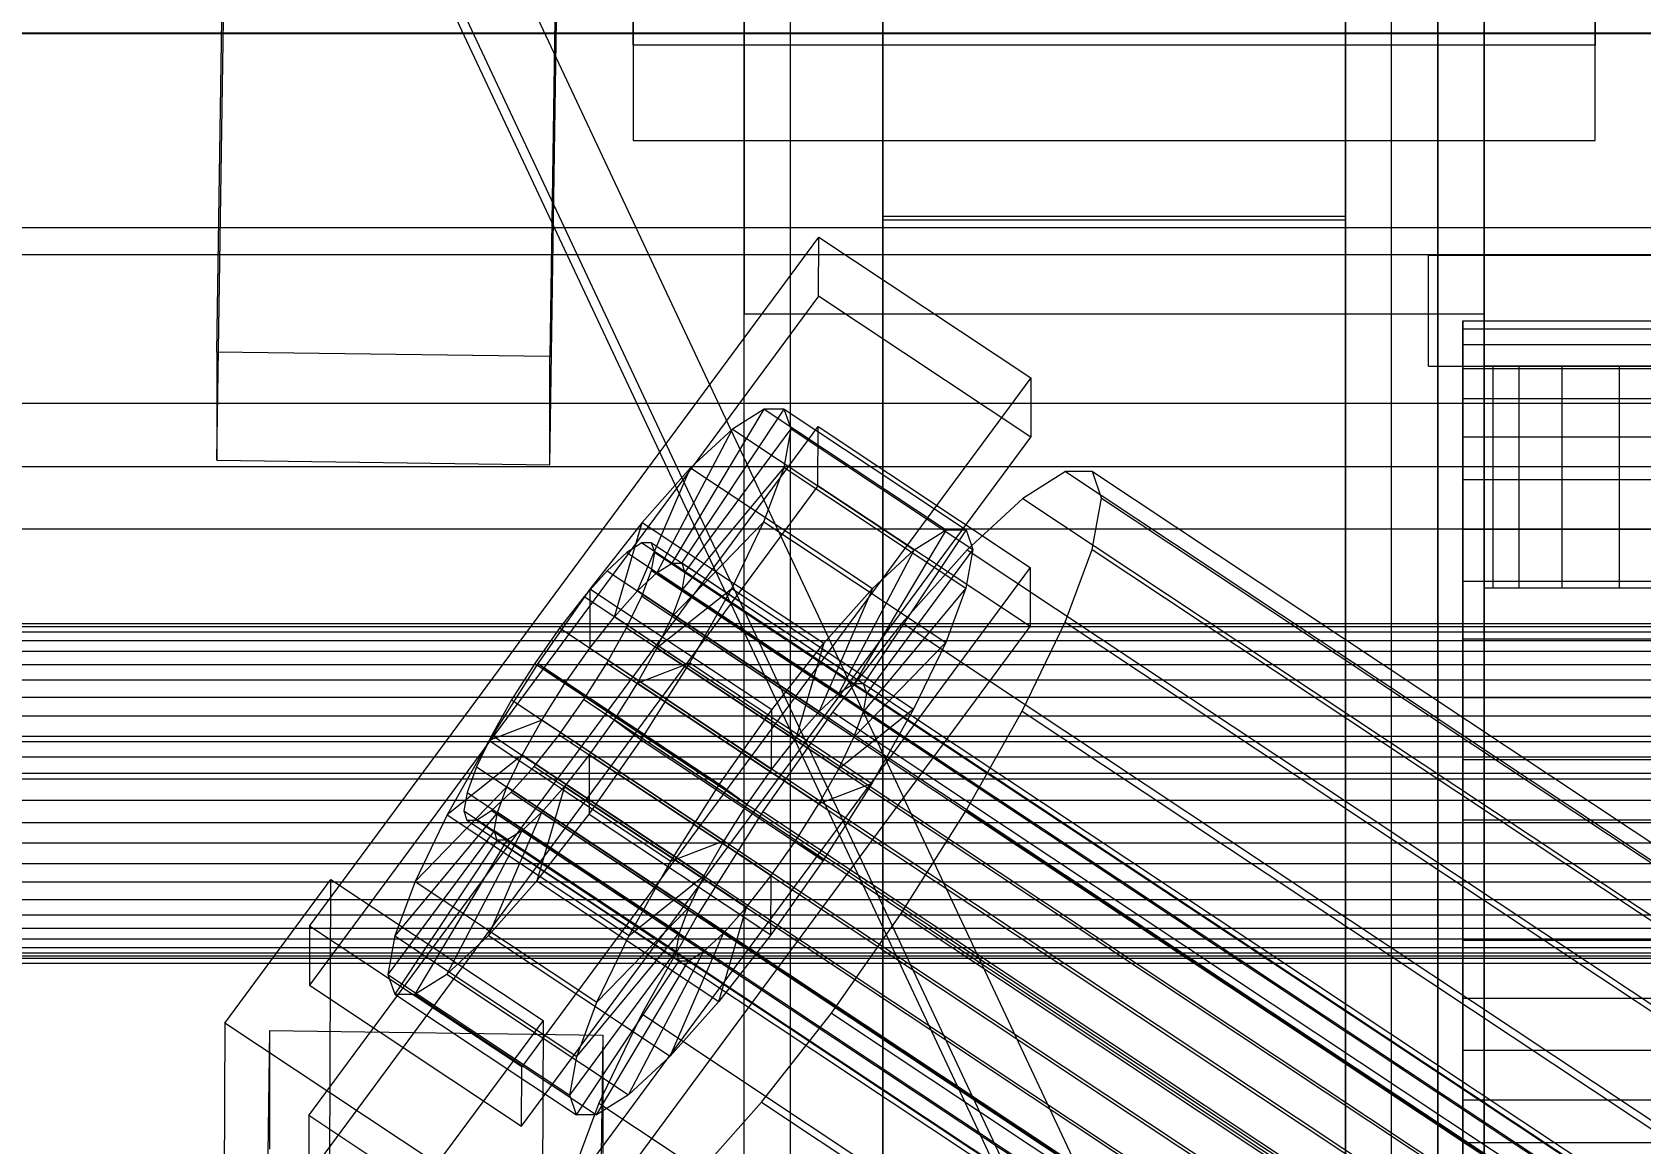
# Model space of a CAD drawing. Header units: millimetres. Extents: x -1970 to 34302, y -65268 to 6837.
# Drawn here: x -388.5 to -301.5, y -34960 to -34899.9 of the extents above; entities that cross this region are included whole.
import ezdxf

# ---------------------------------------------------------------- set-up
doc = ezdxf.new("R2010")
doc.units = ezdxf.units.MM
for name, color, linetype, lineweight in [('COTAS_O', 1, 'Continuous', 0), ('COTAS_P', 1, 'Continuous', 0), ('frontal_briquetadora', 7, 'Continuous', 0), ('frontal_C01', 7, 'Continuous', 0), ('frontal_C02', 7, 'Continuous', 0), ('frontal_C05', 7, 'Continuous', 0), ('frontal_C07', 7, 'Continuous', 0), ('frontal_mezcladora', 7, 'Continuous', 0), ('frontal_tolva-C01', 7, 'Continuous', 0), ('frontal_tolva_provisional', 7, 'Continuous', 0)]:
    doc.layers.add(name, color=color, linetype=linetype, lineweight=lineweight)
doc.dimstyles.new('R19_100', dxfattribs={"dimtxt": 250, "dimasz": 150, "dimexe": 150, "dimexo": 80, "dimgap": 100, "dimtad": 1, "dimtih": 1, "dimtoh": 1, "dimdsep": 46, "dimcen": 0.09, "dimadec": 0, "dimazin": 0, "dimtfac": 1, "dimtdec": 4, "dimtofl": 0, "dimtmove": 0, "dimatfit": 3, "dimfxl": 1, "dimtolj": 1, "dimtzin": 0, "dimarcsym": 0})

# ---------------------------------------------------------------- blocks, each defined once
blk = doc.blocks.new('*D38')
at = {"layer": 'COTAS_O', "color": 0, "lineweight": -2, "transparency": 16777216}
for p, q in [((-570, -33700), (200, -33700)), ((50, -34750), (50, -33850)), ((-570, -34900), (200, -34900))]:
    blk.add_line(p, q, dxfattribs=at)
at = {"layer": 'COTAS_O', "color": 0, "transparency": 16777216}
for points in [[(25, -33850), (75, -33850), (50, -33700)], [(25, -34750), (75, -34750), (50, -34900)]]:
    blk.add_solid(points, dxfattribs=at)
at = {"layer": 'Defpoints', "color": 0, "transparency": 16777216}
for p in [(-650, -33700), (50, -33700), (-650, -34900)]:
    blk.add_point(p, dxfattribs=at)
blk = doc.blocks.new('*D39')
at = {"layer": 'COTAS_O', "color": 0, "lineweight": -2, "transparency": 16777216}
for p, q in [((-650, -34820), (-650, -34050)), ((650, -34820), (650, -34050)), ((-500, -34200), (500, -34200))]:
    blk.add_line(p, q, dxfattribs=at)
at = {"layer": 'COTAS_O', "color": 0, "transparency": 16777216}
for points in [[(-500, -34175), (-500, -34225), (-650, -34200)], [(500, -34175), (500, -34225), (650, -34200)]]:
    blk.add_solid(points, dxfattribs=at)
at = {"layer": 'Defpoints', "color": 0, "transparency": 16777216}
for p in [(650, -34200), (-650, -34900), (650, -34900)]:
    blk.add_point(p, dxfattribs=at)
blk = doc.blocks.new('*D42')
at = {"layer": 'COTAS_P', "color": 0, "lineweight": -2, "transparency": 16777216}
for p, q in [((-724, -34900), (46, -34900)), ((-104, -35850), (-104, -35050)), ((-724, -36000), (46, -36000))]:
    blk.add_line(p, q, dxfattribs=at)
at = {"layer": 'COTAS_P', "color": 0, "transparency": 16777216}
for points in [[(-129, -35050), (-79, -35050), (-104, -34900)], [(-129, -35850), (-79, -35850), (-104, -36000)]]:
    blk.add_solid(points, dxfattribs=at)
at = {"layer": 'Defpoints', "color": 0, "transparency": 16777216}
for p in [(-804, -34900), (-104, -34900), (-804, -36000)]:
    blk.add_point(p, dxfattribs=at)

msp = doc.modelspace()

# ---------------------------------------------------------------- linework, layer by layer
at = {"layer": 'frontal_briquetadora'}
for p, q in [((-315, -35000), (-315, -34710)), ((-1330, -34940), (340, -34940)), ((-1330, -34950), (340, -34950))]:
    msp.add_line(p, q, dxfattribs=at)
at = {"layer": 'frontal_C01'}
for p, q in [((-373.501, -34948.258), (-345.969, -34911.019)), ((-345.981, -34914.221), (-345.969, -34911.019)), ((-345.969, -34911.019), (-334.501, -34918.631)), ((-345.981, -34914.221), (-373.513, -34951.46)), ((-334.513, -34921.833), (-345.981, -34914.221)), ((-311.15, -34916.825), (-311.15, -34915.54)), ((-311.15, -34915.54), (-311.15, -34915.982)), ((-311.15, -34915.54), (311.15, -34915.54)), ((-311.15, -34915.982), (-311.15, -34918.122)), ((-311.15, -34915.982), (311.15, -34915.982)), ((-311.15, -34919.749), (-311.15, -34916.825)), ((-311.15, -34916.825), (311.15, -34916.825)), ((-311.15, -34918.122), (-311.15, -34921.813)), ((-311.15, -34918.122), (311.15, -34918.122)), ((-334.501, -34918.631), (-362.033, -34955.87)), ((-334.501, -34918.631), (-334.513, -34921.833)), ((-311.15, -34924.115), (-311.15, -34919.749)), ((-311.15, -34919.749), (311.15, -34919.749)), ((-353.892, -34928.643), (-348.918, -34920.323)), ((-353.378, -34928.64), (-347.835, -34920.318)), ((-348.918, -34920.323), (-350.645, -34921.406)), ((-347.835, -34920.318), (-348.918, -34920.323)), ((-348.918, -34920.323), (-339.088, -34926.847)), ((-347.835, -34920.318), (-338.005, -34926.842)), ((-347.47, -34921.39), (-347.835, -34920.318)), ((-373.539, -34958.504), (-346.008, -34921.265)), ((-362.045, -34959.072), (-334.513, -34921.833)), ((-354.71, -34929.156), (-350.645, -34921.406)), ((-353.205, -34929.148), (-347.47, -34921.39)), ((-350.645, -34921.406), (-352.899, -34923.492)), ((-350.645, -34921.406), (-340.816, -34927.93)), ((-347.847, -34923.467), (-347.47, -34921.39)), ((-347.47, -34921.39), (-337.64, -34927.914)), ((-346.02, -34924.467), (-346.008, -34921.265)), ((-346.008, -34921.265), (-334.539, -34928.877)), ((-311.15, -34921.813), (-311.15, -34926.804)), ((-311.15, -34921.813), (311.15, -34921.813)), ((-355.777, -34930.144), (-352.899, -34923.492)), ((-352.899, -34923.492), (-355.525, -34926.439)), ((-353.384, -34930.132), (-347.847, -34923.467)), ((-352.899, -34923.492), (-343.069, -34930.016)), ((-348.941, -34926.406), (-347.847, -34923.467)), ((-347.847, -34923.467), (-338.017, -34929.991)), ((-346.02, -34924.467), (-373.551, -34961.706)), ((-334.551, -34932.078), (-346.02, -34924.467)), ((-332.629, -34923.698), (-334.938, -34925.145)), ((-331.181, -34923.69), (-332.629, -34923.698)), ((-332.629, -34923.698), (-148.32, -35046.029)), ((-330.692, -34925.124), (-331.181, -34923.69)), ((-331.181, -34923.69), (-146.872, -35046.022)), ((-311.15, -34929.623), (-311.15, -34924.115)), ((-311.15, -34924.115), (311.15, -34924.115)), ((-334.938, -34925.145), (-337.95, -34927.934)), ((-334.938, -34925.145), (-150.629, -35047.476)), ((-331.197, -34927.9), (-330.692, -34925.124)), ((-330.692, -34925.124), (-146.383, -35047.455)), ((-355.525, -34926.439), (-358.345, -34930.047)), ((-357.021, -34931.54), (-355.525, -34926.439)), ((-355.525, -34926.439), (-345.695, -34932.964)), ((-353.902, -34931.524), (-348.941, -34926.406)), ((-350.678, -34930.009), (-348.941, -34926.406)), ((-348.941, -34926.406), (-339.111, -34932.931)), ((-339.088, -34926.847), (-344.062, -34935.167)), ((-338.005, -34926.842), (-343.549, -34935.165)), ((-340.816, -34927.93), (-339.088, -34926.847)), ((-339.088, -34926.847), (-338.005, -34926.842)), ((-338.005, -34926.842), (-337.64, -34927.914)), ((-311.15, -34926.804), (-311.15, -34932.755)), ((-311.15, -34926.804), (311.15, -34926.804)), ((-355.53, -34927.555), (-356.348, -34928.068)), ((-355.017, -34927.553), (-355.53, -34927.555)), ((-355.53, -34927.555), (-141.731, -35069.46)), ((-354.844, -34928.061), (-355.017, -34927.553)), ((-355.017, -34927.553), (-141.218, -35069.457)), ((-340.816, -34927.93), (-344.88, -34935.68)), ((-337.64, -34927.914), (-343.376, -34935.672)), ((-343.069, -34930.016), (-340.816, -34927.93)), ((-337.95, -34927.934), (-341.461, -34931.874)), ((-337.64, -34927.914), (-338.017, -34929.991)), ((-337.95, -34927.934), (-153.641, -35050.265)), ((-332.659, -34931.83), (-331.197, -34927.9)), ((-331.197, -34927.9), (-146.887, -35050.232)), ((-356.348, -34928.068), (-357.415, -34929.056)), ((-356.348, -34928.068), (-142.549, -35069.973)), ((-355.022, -34929.044), (-354.844, -34928.061)), ((-354.844, -34928.061), (-141.045, -35069.965)), ((-354.71, -34929.156), (-353.892, -34928.643)), ((-353.892, -34928.643), (-353.378, -34928.64)), ((-344.062, -34935.167), (-353.892, -34928.643)), ((-343.549, -34935.165), (-353.378, -34928.64)), ((-353.378, -34928.64), (-353.205, -34929.148)), ((-334.539, -34928.877), (-362.071, -34966.116)), ((-357.415, -34929.056), (-358.659, -34930.452)), ((-357.415, -34929.056), (-143.617, -35070.961)), ((-355.777, -34930.144), (-354.71, -34929.156)), ((-355.541, -34930.437), (-355.022, -34929.044)), ((-355.022, -34929.044), (-141.224, -35070.949)), ((-344.88, -34935.68), (-354.71, -34929.156)), ((-353.205, -34929.148), (-353.384, -34930.132)), ((-343.376, -34935.672), (-353.205, -34929.148)), ((-334.539, -34928.877), (-334.551, -34932.078)), ((-311.15, -34935.899), (-311.15, -34929.623)), ((-311.15, -34929.623), (311.15, -34929.623)), ((-358.345, -34930.047), (-361.166, -34934.069)), ((-358.659, -34930.452), (-359.995, -34932.161)), ((-358.659, -34930.452), (-144.861, -35072.357)), ((-358.345, -34930.047), (-358.357, -34933.249)), ((-348.515, -34936.571), (-358.345, -34930.047)), ((-357.021, -34931.54), (-355.777, -34930.144)), ((-356.363, -34932.143), (-355.541, -34930.437)), ((-345.947, -34936.668), (-355.777, -34930.144)), ((-355.541, -34930.437), (-141.742, -35072.341)), ((-354.725, -34933.231), (-350.678, -34930.009)), ((-353.384, -34930.132), (-353.902, -34931.524)), ((-343.554, -34936.656), (-353.384, -34930.132)), ((-352.938, -34934.028), (-350.678, -34930.009)), ((-350.678, -34930.009), (-340.848, -34936.533)), ((-343.069, -34930.016), (-345.947, -34936.668)), ((-345.695, -34932.964), (-343.069, -34930.016)), ((-338.017, -34929.991), (-343.554, -34936.656)), ((-338.017, -34929.991), (-339.111, -34932.931)), ((-440, -34931.906), (440, -34931.906)), ((-440, -34932.063), (440, -34932.063)), ((-362.083, -34969.317), (-334.551, -34932.078)), ((-359.995, -34932.161), (-361.332, -34934.067)), ((-146.196, -35074.066), (-359.995, -34932.161)), ((-358.357, -34933.249), (-357.021, -34931.54)), ((-357.434, -34934.047), (-356.363, -34932.143)), ((-347.191, -34938.064), (-357.021, -34931.54)), ((-356.363, -34932.143), (-142.565, -35074.048)), ((-353.902, -34931.524), (-354.725, -34933.231)), ((-344.073, -34938.049), (-353.902, -34931.524)), ((-341.461, -34931.874), (-345.231, -34936.697)), ((-341.461, -34931.874), (-157.152, -35054.205)), ((-334.981, -34936.646), (-332.659, -34931.83)), ((-332.659, -34931.83), (-148.35, -35054.162)), ((-440, -34932.361), (440, -34932.361)), ((-440, -34932.821), (440, -34932.821)), ((-348.515, -34936.571), (-345.695, -34932.964)), ((-345.695, -34932.964), (-347.191, -34938.064)), ((-339.111, -34932.931), (-344.073, -34938.049)), ((-339.111, -34932.931), (-340.848, -34936.533)), ((-311.15, -34932.755), (-311.15, -34939.26)), ((311.15, -34932.755), (-311.15, -34932.755)), ((-440, -34933.398), (440, -34933.398)), ((-359.693, -34935.154), (-358.357, -34933.249)), ((-358.68, -34936.019), (-357.434, -34934.047)), ((-358.357, -34933.249), (-348.527, -34939.773)), ((-357.434, -34934.047), (-143.635, -35075.952)), ((-354.725, -34933.231), (-355.796, -34935.135)), ((-355.796, -34935.135), (-352.938, -34934.028)), ((-355.569, -34938.191), (-352.938, -34934.028)), ((-344.895, -34939.755), (-354.725, -34933.231)), ((-352.938, -34934.028), (-343.108, -34940.553)), ((-440, -34934.129), (440, -34934.129)), ((-361.166, -34934.069), (-363.797, -34938.232)), ((-361.332, -34934.067), (-362.578, -34936.039)), ((-361.332, -34934.067), (-147.533, -35075.971)), ((-359.693, -34935.154), (-361.166, -34934.069)), ((-361.166, -34934.069), (-351.336, -34940.594)), ((-440, -34934.944), (440, -34934.944)), ((-360.939, -34937.126), (-359.693, -34935.154)), ((-349.863, -34941.678), (-359.693, -34935.154)), ((-355.796, -34935.135), (-357.042, -34937.107)), ((-345.966, -34941.659), (-355.796, -34935.135)), ((-344.88, -34935.68), (-345.947, -34936.668)), ((-344.062, -34935.167), (-344.88, -34935.68)), ((-343.549, -34935.165), (-344.062, -34935.167)), ((-343.554, -34936.656), (-343.376, -34935.672)), ((-343.376, -34935.672), (-343.549, -34935.165)), ((-440, -34935.897), (440, -34935.897)), ((-362.578, -34936.039), (-363.648, -34937.943)), ((-362.578, -34936.039), (-148.779, -35077.943)), ((-360.017, -34937.925), (-358.68, -34936.019)), ((-358.68, -34936.019), (-144.881, -35077.924)), ((-351.336, -34940.594), (-348.515, -34936.571)), ((-348.527, -34939.773), (-348.515, -34936.571)), ((-340.848, -34936.533), (-344.895, -34939.755)), ((-344.073, -34938.049), (-343.554, -34936.656)), ((-340.848, -34936.533), (-343.108, -34940.553)), ((-338.003, -34942.02), (-334.981, -34936.646)), ((-334.981, -34936.646), (-150.672, -35058.977)), ((-311.15, -34942.515), (-311.15, -34935.899)), ((-311.15, -34935.899), (311.15, -34935.899)), ((-440, -34936.896), (440, -34936.896)), ((-360.939, -34937.126), (-363.797, -34938.232)), ((-362.01, -34939.03), (-360.939, -34937.126)), ((-351.109, -34943.65), (-360.939, -34937.126)), ((-357.042, -34937.107), (-358.378, -34939.012)), ((-357.042, -34937.107), (-355.569, -34938.191)), ((-347.212, -34943.631), (-357.042, -34937.107)), ((-345.231, -34936.697), (-349.002, -34942.074)), ((-345.947, -34936.668), (-347.191, -34938.064)), ((-160.922, -35059.028), (-345.231, -34936.697)), ((440, -34938.006), (-440, -34938.006)), ((-363.797, -34938.232), (-366.057, -34942.252)), ((-363.648, -34937.943), (-364.471, -34939.649)), ((-363.797, -34938.232), (-353.967, -34944.757)), ((-363.648, -34937.943), (-149.85, -35079.847)), ((-361.352, -34939.634), (-360.017, -34937.925)), ((-360.017, -34937.925), (-146.218, -35079.829)), ((-358.39, -34942.214), (-355.569, -34938.191)), ((-355.569, -34938.191), (-345.739, -34944.716)), ((-347.191, -34938.064), (-348.527, -34939.773)), ((-344.895, -34939.755), (-344.073, -34938.049)), ((-440, -34939.12), (440, -34939.12)), ((-362.01, -34939.03), (-366.057, -34942.252)), ((-362.833, -34940.736), (-362.01, -34939.03)), ((-352.18, -34945.554), (-362.01, -34939.03)), ((-358.378, -34939.012), (-359.714, -34940.721)), ((-358.378, -34939.012), (-358.39, -34942.214)), ((-348.548, -34945.536), (-358.378, -34939.012)), ((-311.15, -34939.26), (-311.15, -34945.876)), ((-311.15, -34939.26), (311.15, -34939.26)), ((-364.471, -34939.649), (-364.989, -34941.042)), ((-364.471, -34939.649), (-150.672, -35081.553)), ((-362.596, -34941.03), (-361.352, -34939.634)), ((-361.352, -34939.634), (-147.554, -35081.538)), ((-348.527, -34939.773), (-349.863, -34941.678)), ((-345.966, -34941.659), (-344.895, -34939.755)), ((-440, -34940.311), (440, -34940.311)), ((-362.833, -34940.736), (-367.794, -34945.854)), ((-363.351, -34942.129), (-362.833, -34940.736)), ((-353.003, -34947.261), (-362.833, -34940.736)), ((-359.714, -34940.721), (-361.21, -34945.821)), ((-359.714, -34940.721), (-360.958, -34942.117)), ((-349.884, -34947.245), (-359.714, -34940.721)), ((-353.967, -34944.757), (-351.336, -34940.594)), ((-351.336, -34940.594), (-349.863, -34941.678)), ((-343.108, -34940.553), (-345.966, -34941.659)), ((-343.108, -34940.553), (-345.739, -34944.716)), ((-440, -34941.464), (440, -34941.464)), ((-364.989, -34941.042), (-365.168, -34942.025)), ((-364.989, -34941.042), (-151.191, -35082.946)), ((-363.664, -34942.018), (-362.596, -34941.03)), ((-362.596, -34941.03), (-148.798, -35082.934)), ((-349.863, -34941.678), (-351.109, -34943.65)), ((-347.212, -34943.631), (-345.966, -34941.659)), ((-440, -34942.655), (440, -34942.655)), ((-363.351, -34942.129), (-368.888, -34948.794)), ((-366.057, -34942.252), (-367.794, -34945.854)), ((-366.057, -34942.252), (-356.228, -34948.776)), ((-365.168, -34942.025), (-364.995, -34942.533)), ((-365.168, -34942.025), (-151.369, -35083.93)), ((-364.995, -34942.533), (-364.482, -34942.531)), ((-364.995, -34942.533), (-151.196, -35084.438)), ((-364.482, -34942.531), (-363.664, -34942.018)), ((-364.482, -34942.531), (-150.683, -35084.435)), ((-360.958, -34942.117), (-363.836, -34948.769)), ((-363.664, -34942.018), (-149.865, -35083.922)), ((-363.53, -34943.113), (-363.351, -34942.129)), ((-353.521, -34948.653), (-363.351, -34942.129)), ((-360.958, -34942.117), (-362.025, -34943.105)), ((-361.21, -34945.821), (-358.39, -34942.214)), ((-351.128, -34948.641), (-360.958, -34942.117)), ((-358.39, -34942.214), (-348.56, -34948.738)), ((-349.002, -34942.074), (-352.519, -34947.639)), ((-349.002, -34942.074), (-164.693, -35064.406)), ((-341.52, -34947.585), (-338.003, -34942.02)), ((-338.003, -34942.02), (-153.694, -35064.351)), ((-311.15, -34949.02), (-311.15, -34942.515)), ((-311.15, -34942.515), (311.15, -34942.515)), ((-363.53, -34943.113), (-369.265, -34950.871)), ((-362.025, -34943.105), (-366.09, -34950.855)), ((-363.357, -34943.621), (-363.53, -34943.113)), ((-353.7, -34949.637), (-363.53, -34943.113)), ((-362.025, -34943.105), (-362.843, -34943.618)), ((-352.196, -34949.63), (-362.025, -34943.105)), ((-440, -34943.769), (440, -34943.769)), ((-363.357, -34943.621), (-368.9, -34951.943)), ((-362.843, -34943.618), (-367.817, -34951.938)), ((-362.843, -34943.618), (-363.357, -34943.621)), ((-353.527, -34950.145), (-363.357, -34943.621)), ((-353.014, -34950.142), (-362.843, -34943.618)), ((-353.967, -34944.757), (-351.109, -34943.65)), ((-351.109, -34943.65), (-352.18, -34945.554)), ((-348.548, -34945.536), (-347.212, -34943.631)), ((-345.739, -34944.716), (-347.212, -34943.631)), ((-440, -34944.879), (440, -34944.879)), ((-356.228, -34948.776), (-353.967, -34944.757)), ((-345.739, -34944.716), (-348.56, -34948.738)), ((-440, -34945.878), (440, -34945.878)), ((-378.086, -34953.504), (-372.35, -34945.746)), ((-372.408, -34961.115), (-372.35, -34945.746)), ((-372.35, -34945.746), (-360.882, -34953.358)), ((-367.794, -34945.854), (-368.888, -34948.794)), ((-367.794, -34945.854), (-357.964, -34952.379)), ((-363.836, -34948.769), (-361.21, -34945.821)), ((-361.21, -34945.821), (-351.38, -34952.346)), ((-356.228, -34948.776), (-352.18, -34945.554)), ((-352.18, -34945.554), (-353.003, -34947.261)), ((-349.884, -34947.245), (-348.548, -34945.536)), ((-348.56, -34948.738), (-348.548, -34945.536)), ((-311.15, -34945.876), (-311.15, -34952.152)), ((-311.15, -34945.876), (311.15, -34945.876)), ((-440, -34946.831), (440, -34946.831)), ((-440, -34947.646), (440, -34947.646)), ((-357.964, -34952.379), (-353.003, -34947.261)), ((-352.519, -34947.639), (-355.541, -34953.013)), ((-353.003, -34947.261), (-353.521, -34948.653)), ((-352.519, -34947.639), (-168.21, -35069.971)), ((-351.38, -34952.346), (-349.884, -34947.245)), ((-351.128, -34948.641), (-349.884, -34947.245)), ((-345.291, -34952.962), (-341.52, -34947.585)), ((-341.52, -34947.585), (-157.211, -35069.916)), ((-440, -34948.377), (440, -34948.377)), ((-373.501, -34948.258), (-373.513, -34951.46)), ((-362.033, -34955.87), (-373.501, -34948.258)), ((-368.888, -34948.794), (-369.265, -34950.871)), ((-368.888, -34948.794), (-359.058, -34955.318)), ((-366.09, -34950.855), (-363.836, -34948.769)), ((-363.836, -34948.769), (-354.006, -34955.293)), ((-359.058, -34955.318), (-353.521, -34948.653)), ((-357.964, -34952.379), (-356.228, -34948.776)), ((-354.006, -34955.293), (-351.128, -34948.641)), ((-353.521, -34948.653), (-353.7, -34949.637)), ((-352.196, -34949.63), (-351.128, -34948.641)), ((-348.56, -34948.738), (-351.38, -34952.346)), ((-440, -34948.954), (440, -34948.954)), ((-440, -34949.414), (440, -34949.414)), ((-359.436, -34957.395), (-353.7, -34949.637)), ((-356.26, -34957.379), (-352.196, -34949.63)), ((-353.7, -34949.637), (-353.527, -34950.145)), ((-353.014, -34950.142), (-352.196, -34949.63)), ((-311.15, -34954.971), (-311.15, -34949.02)), ((-311.15, -34949.02), (311.15, -34949.02)), ((-450, -34950.263), (450, -34950.263)), ((-440, -34949.712), (440, -34949.712)), ((-440, -34949.869), (440, -34949.869)), ((-359.07, -34958.467), (-353.527, -34950.145)), ((-357.987, -34958.462), (-353.014, -34950.142)), ((-353.527, -34950.145), (-353.014, -34950.142)), ((-369.265, -34950.871), (-368.9, -34951.943)), ((-369.265, -34950.871), (-359.436, -34957.395)), ((-367.817, -34951.938), (-366.09, -34950.855)), ((-366.09, -34950.855), (-356.26, -34957.379)), ((-373.513, -34951.46), (-362.045, -34959.072)), ((-368.9, -34951.943), (-367.817, -34951.938)), ((-368.9, -34951.943), (-359.07, -34958.467)), ((-367.817, -34951.938), (-357.987, -34958.462)), ((-311.15, -34952.152), (-311.15, -34957.66)), ((-311.15, -34952.152), (311.15, -34952.152)), ((-359.058, -34955.318), (-357.964, -34952.379)), ((-355.541, -34953.013), (-357.863, -34957.829)), ((-355.541, -34953.013), (-171.232, -35075.344)), ((-351.38, -34952.346), (-354.006, -34955.293)), ((-349.061, -34957.785), (-345.291, -34952.962)), ((-345.291, -34952.962), (-160.982, -35075.293)), ((-378.512, -35145.861), (-375.644, -34953.914)), ((-378.086, -34953.504), (-378.143, -34968.873)), ((-366.618, -34961.116), (-378.086, -34953.504)), ((-375.644, -34960.317), (-375.644, -34953.914)), ((-375.644, -34953.914), (-357.646, -34954.155)), ((-360.882, -34953.358), (-366.618, -34961.116)), ((-360.882, -34953.358), (-360.939, -34968.726)), ((-357.646, -34954.155), (-360.514, -35146.103)), ((-357.646, -34954.155), (-357.646, -34960.559)), ((-359.436, -34957.395), (-359.058, -34955.318)), ((-354.006, -34955.293), (-356.26, -34957.379)), ((-311.15, -34959.962), (-311.15, -34954.971)), ((-311.15, -34954.971), (311.15, -34954.971)), ((-362.045, -34959.072), (-362.033, -34955.87)), ((-359.07, -34958.467), (-359.436, -34957.395)), ((-356.26, -34957.379), (-357.987, -34958.462)), ((-357.863, -34957.829), (-359.326, -34961.759)), ((-357.863, -34957.829), (-173.554, -35080.16)), ((-352.572, -34961.725), (-349.061, -34957.785)), ((-349.061, -34957.785), (-164.752, -35080.116)), ((-311.15, -34957.66), (-311.15, -34962.026)), ((-311.15, -34957.66), (311.15, -34957.66)), ((-373.539, -34958.504), (-373.551, -34961.706)), ((-362.071, -34966.116), (-373.539, -34958.504)), ((-357.987, -34958.462), (-359.07, -34958.467)), ((-311.15, -34963.653), (-311.15, -34959.962)), ((-311.15, -34959.962), (311.15, -34959.962))]:
    msp.add_line(p, q, dxfattribs=at)
at = {"layer": 'frontal_C02'}
for p, q in [((-378.512, -34917.232), (-375.644, -34723.465)), ((-357.646, -34723.709), (-360.514, -34917.476)), ((-378.512, -34923.078), (-375.644, -34729.311)), ((-360.514, -34923.322), (-357.646, -34729.554)), ((-425, -34911.965), (425, -34911.965)), ((-360.514, -34917.476), (-378.512, -34917.232)), ((-378.512, -34917.232), (-378.512, -34923.078)), ((-360.514, -34923.322), (-360.514, -34917.476)), ((425, -34923.441), (-425, -34923.441)), ((-378.512, -34923.078), (-360.514, -34923.322)), ((425, -34926.812), (-425, -34926.812)), ((-425, -34938.288), (425, -34938.288))]:
    msp.add_line(p, q, dxfattribs=at)
at = {"layer": 'frontal_C05'}
for p, q in [((-313, -34912), (-257, -34912)), ((-313, -34918), (-313, -34912)), ((-313, -34918), (-257, -34918)), ((-309.52, -34918), (-310, -34918)), ((-310, -34930), (-310, -34918)), ((-308.097, -34918), (-309.52, -34918)), ((-309.52, -34930), (-309.52, -34918)), ((-305.787, -34918), (-308.097, -34918)), ((-308.097, -34930), (-308.097, -34918)), ((-302.678, -34918), (-305.787, -34918)), ((-305.787, -34930), (-305.787, -34918)), ((-298.889, -34918), (-302.678, -34918)), ((-302.678, -34930), (-302.678, -34918)), ((-309.52, -34930), (-310, -34930)), ((-308.097, -34930), (-309.52, -34930)), ((-305.787, -34930), (-308.097, -34930)), ((-302.678, -34930), (-305.787, -34930)), ((-298.889, -34930), (-302.678, -34930))]:
    msp.add_line(p, q, dxfattribs=at)
at = {"layer": 'frontal_C07'}
for p, q in [((-347.5, -34993.161), (-347.5, -34833.68)), ((-312.5, -34833.68), (-312.5, -34993.161)), ((-347.5, -34995.575), (-347.5, -34836.093)), ((-312.5, -34995.575), (-312.5, -34836.093)), ((-350, -34915.167), (-350, -34854.822)), ((-310, -34915.167), (-310, -34854.822)), ((-350, -34875.296), (-350, -34915.167)), ((-350, -34971.848), (-350, -34875.296)), ((-310, -34915.167), (-310, -34875.296)), ((-310, -34875.296), (-310, -34971.848)), ((-342.5, -34910.105), (-342.5, -34880.357)), ((-342.5, -34880.357), (-342.5, -34979.494)), ((-342.5, -34880.571), (-342.5, -34909.892)), ((-342.5, -35136.604), (-342.5, -34880.571)), ((-317.5, -34880.357), (-317.5, -34910.105)), ((-317.5, -34979.494), (-317.5, -34880.357)), ((-317.5, -34909.892), (-317.5, -34880.571)), ((-317.5, -34880.571), (-317.5, -35136.604)), ((-356, -34900.654), (-356, -34892.68)), ((-304, -34892.68), (-304, -34900.654)), ((-347.5, -35053.506), (-347.5, -34894.024)), ((-312.5, -34894.024), (-312.5, -35053.506)), ((-347.5, -35055.92), (-347.5, -34896.438)), ((-312.5, -35055.92), (-312.5, -34896.438)), ((-356, -34897.83), (-356, -34905.804)), ((-304, -34905.804), (-304, -34897.83)), ((-304, -34900.654), (-356, -34900.654)), ((-356, -34900.654), (-356, -34905.804)), ((-304, -34905.804), (-304, -34900.654)), ((-356, -34905.804), (-304, -34905.804)), ((-342.5, -34909.892), (-317.5, -34909.892)), ((-342.5, -35165.925), (-342.5, -34909.892)), ((-317.5, -34910.105), (-342.5, -34910.105)), ((-342.5, -34910.105), (-342.5, -35009.242)), ((-317.5, -35165.925), (-317.5, -34909.892)), ((-317.5, -34910.105), (-317.5, -35009.242)), ((-350, -34915.167), (-310, -34915.167)), ((-350, -35011.718), (-350, -34915.167)), ((-310, -35011.718), (-310, -34915.167))]:
    msp.add_line(p, q, dxfattribs=at)
at = {"layer": 'frontal_mezcladora'}
for p, q in [((-750, -34900), (750, -34900)), ((-600, -34900), (600, -34900)), ((-750, -34910.5), (750, -34910.5))]:
    msp.add_line(p, q, dxfattribs=at)
at = {"layer": 'frontal_tolva-C01'}
for p, q in [((-596.379, -34398.3), (-221.379, -35196.873)), ((-225, -35197.379), (-600, -34398.805)), ((-600, -34400), (-225, -35198.574))]:
    msp.add_line(p, q, dxfattribs=at)
at = {"layer": 'frontal_tolva_provisional'}
for p, q in [((-824, -34900), (-300, -34900)), ((-824, -34900), (824, -34900)), ((-804, -34900), (-300, -34900)), ((-804, -34900), (804, -34900)), ((-824, -34920), (-300, -34920)), ((-824, -34920), (824, -34920))]:
    msp.add_line(p, q, dxfattribs=at)

# ---------------------------------------------------------------- dimensions: what is measured, and where the dimension line sits
at = {"layer": 'COTAS_O'}
for p2, distance, picture, middle in [((-650, -33700), -700, '*D38', (50, -34300)), ((650, -34900), 700, '*D39', (0, -34200))]:
    dim = msp.add_aligned_dim(p1=(-650, -34900), p2=p2, distance=distance, text='<> O', dimstyle='R19_100', dxfattribs=at)
    dim.commit()
    dim.dimension.update_dxf_attribs({"geometry": picture, "text_midpoint": middle})
at = {"layer": 'COTAS_P'}
dim = msp.add_aligned_dim(p1=(-804, -36000), p2=(-804, -34900), distance=-700, text='<> P', dimstyle='R19_100', dxfattribs=at)
dim.commit()
dim.dimension.update_dxf_attribs({"geometry": '*D42', "text_midpoint": (-104, -35450)})

doc.saveas('drawing.dxf')
